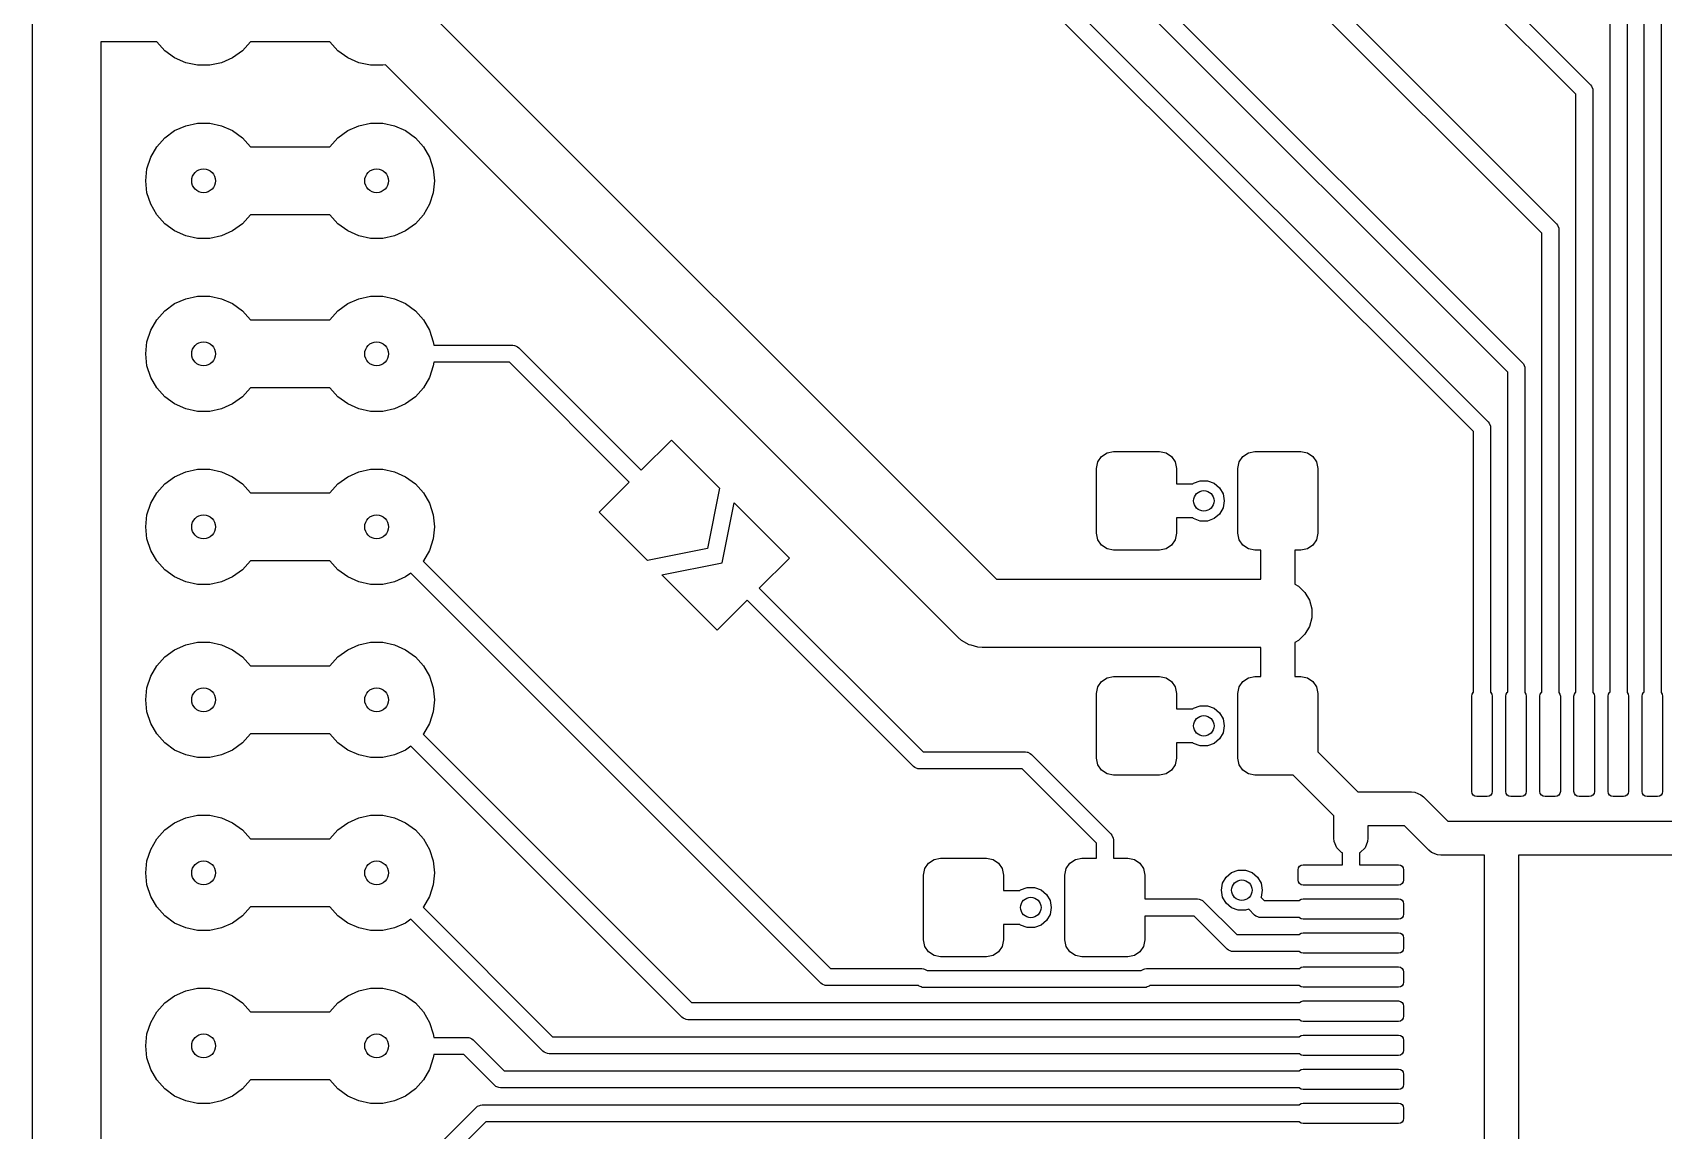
# Model space of a CAD drawing. Extents: x 0.04 to 1.96, y 0.03 to 3.58.
# Drawn here: x 0.051 to 0.994, y 1.801 to 2.436 of the extents above; entities that cross this region are included whole.
import ezdxf

# ---------------------------------------------------------------- set-up
doc = ezdxf.new("R2010")
doc.units = 0
doc.header["$MEASUREMENT"] = 0
doc.layers.add('BLACK', color=7, linetype='CONTINUOUS')

msp = doc.modelspace()

# ---------------------------------------------------------------- linework, layer by layer
at = {"layer": 'BLACK', "linetype": 'CONTINUOUS'}
for p, q in [((0.9037, 2.23934), (0.3698, 2.77324)), ((0.37686, 2.7801), (0.9121, 2.24486)), ((0.92339, 2.31965), (0.4698, 2.77324)), ((0.47686, 2.7801), (0.93179, 2.32517)), ((0.94307, 2.39997), (0.5698, 2.77324)), ((0.57686, 2.7801), (0.95147, 2.40549)), ((0.40256, 2.70033), (0.89226, 2.21063)), ((0.88386, 2.20512), (0.39705, 2.69193)), ((0.98244, 2.05444), (0.98244, 2.5606)), ((0.99228, 2.56264), (0.99228, 2.0542)), ((0.96276, 2.05444), (0.96276, 2.48028)), ((0.9726, 2.48232), (0.9726, 2.0542)), ((0.05118, 1.15433), (0.05118, 2.44094)), ((0.28293, 2.44491), (0.60815, 2.11969)), ((0.12294, 2.43031), (0.09055, 2.43031)), ((0.09055, 2.43031), (0.09055, 1.16969)), ((0.12761, 2.42513), (0.12294, 2.43031)), ((0.13327, 2.42102), (0.12761, 2.42513)), ((0.17239, 2.42513), (0.16673, 2.42102)), ((0.17706, 2.43031), (0.17239, 2.42513)), ((0.22294, 2.43031), (0.17706, 2.43031)), ((0.22761, 2.42513), (0.22294, 2.43031)), ((0.23327, 2.42102), (0.22761, 2.42513)), ((0.13966, 2.41817), (0.13327, 2.42102)), ((0.1465, 2.41672), (0.13966, 2.41817)), ((0.1535, 2.41672), (0.1465, 2.41672)), ((0.16034, 2.41817), (0.1535, 2.41672)), ((0.16673, 2.42102), (0.16034, 2.41817)), ((0.23966, 2.41817), (0.23327, 2.42102)), ((0.2465, 2.41672), (0.23966, 2.41817)), ((0.2535, 2.41672), (0.2465, 2.41672)), ((0.2551, 2.41706), (0.2535, 2.41672)), ((0.58608, 2.08608), (0.2551, 2.41706)), ((0.95147, 2.40549), (0.95208, 2.40474)), ((0.95208, 2.40474), (0.95208, 2.40474)), ((0.95208, 2.40474), (0.95282, 2.40297)), ((0.94307, 2.05444), (0.94307, 2.39997)), ((0.95282, 2.40297), (0.95291, 2.40201)), ((0.95291, 2.40201), (0.95291, 2.0542)), ((0.12761, 2.37487), (0.13327, 2.37898)), ((0.13327, 2.37898), (0.13966, 2.38183)), ((0.13966, 2.38183), (0.1465, 2.38328)), ((0.1465, 2.38328), (0.1535, 2.38328)), ((0.1535, 2.38328), (0.16034, 2.38183)), ((0.16034, 2.38183), (0.16673, 2.37898)), ((0.16673, 2.37898), (0.17239, 2.37487)), ((0.22761, 2.37487), (0.23327, 2.37898)), ((0.23327, 2.37898), (0.23966, 2.38183)), ((0.23966, 2.38183), (0.2465, 2.38328)), ((0.2465, 2.38328), (0.2535, 2.38328)), ((0.2535, 2.38328), (0.26034, 2.38183)), ((0.26034, 2.38183), (0.26673, 2.37898)), ((0.26673, 2.37898), (0.27239, 2.37487)), ((0.11943, 2.36361), (0.12293, 2.36967)), ((0.12293, 2.36967), (0.12761, 2.37487)), ((0.17239, 2.37487), (0.17706, 2.36969)), ((0.17706, 2.36969), (0.22294, 2.36969)), ((0.22294, 2.36969), (0.22761, 2.37487)), ((0.27239, 2.37487), (0.27707, 2.36967)), ((0.27707, 2.36967), (0.28057, 2.36361)), ((0.11654, 2.35), (0.11727, 2.35696)), ((0.11727, 2.35696), (0.11943, 2.36361)), ((0.28057, 2.36361), (0.28273, 2.35696)), ((0.28273, 2.35696), (0.28346, 2.35)), ((0.11727, 2.34304), (0.11654, 2.35)), ((0.28346, 2.35), (0.28273, 2.34304)), ((0.11943, 2.33639), (0.11727, 2.34304)), ((0.28273, 2.34304), (0.28057, 2.33639)), ((0.12293, 2.33033), (0.11943, 2.33639)), ((0.12761, 2.32513), (0.12293, 2.33033)), ((0.17706, 2.33031), (0.17239, 2.32513)), ((0.22294, 2.33031), (0.17706, 2.33031)), ((0.22761, 2.32513), (0.22294, 2.33031)), ((0.27707, 2.33033), (0.27239, 2.32513)), ((0.28057, 2.33639), (0.27707, 2.33033)), ((0.13327, 2.32102), (0.12761, 2.32513)), ((0.13966, 2.31817), (0.13327, 2.32102)), ((0.16673, 2.32102), (0.16034, 2.31817)), ((0.17239, 2.32513), (0.16673, 2.32102)), ((0.23327, 2.32102), (0.22761, 2.32513)), ((0.23966, 2.31817), (0.23327, 2.32102)), ((0.26673, 2.32102), (0.26034, 2.31817)), ((0.27239, 2.32513), (0.26673, 2.32102)), ((0.92339, 2.05444), (0.92339, 2.31965)), ((0.93179, 2.32517), (0.9324, 2.32443)), ((0.9324, 2.32443), (0.93313, 2.32265)), ((0.93313, 2.32265), (0.93323, 2.32169)), ((0.93323, 2.32169), (0.93323, 2.0542)), ((0.1465, 2.31672), (0.13966, 2.31817)), ((0.1535, 2.31672), (0.1465, 2.31672)), ((0.16034, 2.31817), (0.1535, 2.31672)), ((0.2465, 2.31672), (0.23966, 2.31817)), ((0.2535, 2.31672), (0.2465, 2.31672)), ((0.26034, 2.31817), (0.2535, 2.31672)), ((0.13327, 2.27898), (0.13966, 2.28183)), ((0.13966, 2.28183), (0.1465, 2.28328)), ((0.1465, 2.28328), (0.1535, 2.28328)), ((0.1535, 2.28328), (0.16034, 2.28183)), ((0.16034, 2.28183), (0.16673, 2.27898)), ((0.23327, 2.27898), (0.23966, 2.28183)), ((0.23966, 2.28183), (0.2465, 2.28328)), ((0.2465, 2.28328), (0.2535, 2.28328)), ((0.2535, 2.28328), (0.26034, 2.28183)), ((0.26034, 2.28183), (0.26673, 2.27898)), ((0.12293, 2.26967), (0.12761, 2.27487)), ((0.12761, 2.27487), (0.13327, 2.27898)), ((0.16673, 2.27898), (0.17239, 2.27487)), ((0.17239, 2.27487), (0.17706, 2.26969)), ((0.22294, 2.26969), (0.22761, 2.27487)), ((0.22761, 2.27487), (0.23327, 2.27898)), ((0.26673, 2.27898), (0.27239, 2.27487)), ((0.27239, 2.27487), (0.27707, 2.26967)), ((0.11727, 2.25696), (0.11943, 2.26361)), ((0.11943, 2.26361), (0.12293, 2.26967)), ((0.17706, 2.26969), (0.22294, 2.26969)), ((0.27707, 2.26967), (0.28057, 2.26361)), ((0.28057, 2.26361), (0.28273, 2.25696)), ((0.11654, 2.25), (0.11727, 2.25696)), ((0.28273, 2.25696), (0.28295, 2.25492)), ((0.28295, 2.25492), (0.32874, 2.25492)), ((0.32874, 2.25492), (0.3297, 2.25483)), ((0.3297, 2.25483), (0.3297, 2.25483)), ((0.3297, 2.25483), (0.33022, 2.25461)), ((0.33022, 2.25461), (0.33147, 2.25409)), ((0.33147, 2.25409), (0.33147, 2.25409)), ((0.33147, 2.25409), (0.33222, 2.25348)), ((0.33222, 2.25348), (0.40295, 2.18275)), ((0.11727, 2.24304), (0.11654, 2.25)), ((0.11943, 2.23639), (0.11727, 2.24304)), ((0.28273, 2.24304), (0.28057, 2.23639)), ((0.28295, 2.24508), (0.28273, 2.24304)), ((0.3267, 2.24508), (0.28295, 2.24508)), ((0.39599, 2.17579), (0.3267, 2.24508)), ((0.9121, 2.24486), (0.91271, 2.24411)), ((0.91271, 2.24411), (0.91271, 2.24411)), ((0.91271, 2.24411), (0.91345, 2.24234)), ((0.12293, 2.23033), (0.11943, 2.23639)), ((0.28057, 2.23639), (0.27707, 2.23033)), ((0.9037, 2.05444), (0.9037, 2.23934)), ((0.91345, 2.24234), (0.91354, 2.24138)), ((0.91354, 2.24138), (0.91354, 2.0542)), ((0.12761, 2.22513), (0.12293, 2.23033)), ((0.13327, 2.22102), (0.12761, 2.22513)), ((0.17239, 2.22513), (0.16673, 2.22102)), ((0.17706, 2.23031), (0.17239, 2.22513)), ((0.22294, 2.23031), (0.17706, 2.23031)), ((0.22761, 2.22513), (0.22294, 2.23031)), ((0.23327, 2.22102), (0.22761, 2.22513)), ((0.27239, 2.22513), (0.26673, 2.22102)), ((0.27707, 2.23033), (0.27239, 2.22513)), ((0.13966, 2.21817), (0.13327, 2.22102)), ((0.1465, 2.21672), (0.13966, 2.21817)), ((0.1535, 2.21672), (0.1465, 2.21672)), ((0.16034, 2.21817), (0.1535, 2.21672)), ((0.16673, 2.22102), (0.16034, 2.21817)), ((0.23966, 2.21817), (0.23327, 2.22102)), ((0.2465, 2.21672), (0.23966, 2.21817)), ((0.2535, 2.21672), (0.2465, 2.21672)), ((0.26034, 2.21817), (0.2535, 2.21672)), ((0.26673, 2.22102), (0.26034, 2.21817)), ((0.89226, 2.21063), (0.89287, 2.20989)), ((0.89287, 2.20989), (0.89287, 2.20989)), ((0.89287, 2.20989), (0.89361, 2.20811)), ((0.89361, 2.20811), (0.8937, 2.20715)), ((0.8937, 2.20715), (0.8937, 2.05433)), ((0.40295, 2.18275), (0.42035, 2.20015)), ((0.42035, 2.20015), (0.44818, 2.17231)), ((0.88386, 2.05433), (0.88386, 2.20512)), ((0.66602, 2.1837), (0.66677, 2.18747)), ((0.66677, 2.18747), (0.66891, 2.19066)), ((0.66891, 2.19066), (0.6721, 2.19279)), ((0.6721, 2.19279), (0.67587, 2.19354)), ((0.67587, 2.19354), (0.70244, 2.19354)), ((0.70244, 2.19354), (0.70621, 2.19279)), ((0.70621, 2.19279), (0.7094, 2.19066)), ((0.7094, 2.19066), (0.71153, 2.18747)), ((0.71153, 2.18747), (0.71228, 2.1837)), ((0.74772, 2.1837), (0.74847, 2.18747)), ((0.74847, 2.18747), (0.7506, 2.19066)), ((0.7506, 2.19066), (0.75379, 2.19279)), ((0.75379, 2.19279), (0.75756, 2.19354)), ((0.75756, 2.19354), (0.78413, 2.19354)), ((0.78413, 2.19354), (0.7879, 2.19279)), ((0.7879, 2.19279), (0.79109, 2.19066)), ((0.79109, 2.19066), (0.79323, 2.18747)), ((0.79323, 2.18747), (0.79398, 2.1837)), ((0.12761, 2.17487), (0.13327, 2.17898)), ((0.13327, 2.17898), (0.13966, 2.18183)), ((0.13966, 2.18183), (0.1465, 2.18328)), ((0.1465, 2.18328), (0.1535, 2.18328)), ((0.1535, 2.18328), (0.16034, 2.18183)), ((0.16034, 2.18183), (0.16673, 2.17898)), ((0.16673, 2.17898), (0.17239, 2.17487)), ((0.22761, 2.17487), (0.23327, 2.17898)), ((0.23327, 2.17898), (0.23966, 2.18183)), ((0.23966, 2.18183), (0.2465, 2.18328)), ((0.2465, 2.18328), (0.2535, 2.18328)), ((0.2535, 2.18328), (0.26034, 2.18183)), ((0.26034, 2.18183), (0.26673, 2.17898)), ((0.26673, 2.17898), (0.27239, 2.17487)), ((0.66602, 2.1463), (0.66602, 2.1837)), ((0.71228, 2.1837), (0.71228, 2.17484)), ((0.74772, 2.1463), (0.74772, 2.1837)), ((0.79398, 2.1837), (0.79398, 2.1463)), ((0.11943, 2.16361), (0.12293, 2.16967)), ((0.12293, 2.16967), (0.12761, 2.17487)), ((0.17239, 2.17487), (0.17706, 2.16969)), ((0.17706, 2.16969), (0.22294, 2.16969)), ((0.22294, 2.16969), (0.22761, 2.17487)), ((0.27239, 2.17487), (0.27707, 2.16967)), ((0.27707, 2.16967), (0.28057, 2.16361)), ((0.37859, 2.15839), (0.39599, 2.17579)), ((0.44818, 2.17231), (0.44122, 2.13752)), ((0.71228, 2.17484), (0.72167, 2.17484)), ((0.72167, 2.17484), (0.72213, 2.17523)), ((0.72213, 2.17523), (0.72598, 2.17663)), ((0.72598, 2.17663), (0.73008, 2.17663)), ((0.73008, 2.17663), (0.73394, 2.17523)), ((0.73394, 2.17523), (0.73708, 2.17259)), ((0.73708, 2.17259), (0.73913, 2.16904)), ((0.73913, 2.16904), (0.73984, 2.165)), ((0.11727, 2.15696), (0.11943, 2.16361)), ((0.28057, 2.16361), (0.28273, 2.15696)), ((0.40643, 2.13056), (0.37859, 2.15839)), ((0.44958, 2.12916), (0.45654, 2.16396)), ((0.45654, 2.16396), (0.48855, 2.13195)), ((0.73913, 2.16096), (0.73708, 2.15741)), ((0.73984, 2.165), (0.73913, 2.16096)), ((0.11654, 2.15), (0.11727, 2.15696)), ((0.11727, 2.14304), (0.11654, 2.15)), ((0.28273, 2.15696), (0.28346, 2.15)), ((0.28346, 2.15), (0.28273, 2.14304)), ((0.72167, 2.15516), (0.71228, 2.15516)), ((0.71228, 2.15516), (0.71228, 2.1463)), ((0.72213, 2.15477), (0.72167, 2.15516)), ((0.72598, 2.15337), (0.72213, 2.15477)), ((0.73008, 2.15337), (0.72598, 2.15337)), ((0.73394, 2.15477), (0.73008, 2.15337)), ((0.73708, 2.15741), (0.73394, 2.15477)), ((0.11943, 2.13639), (0.11727, 2.14304)), ((0.28273, 2.14304), (0.28057, 2.13639)), ((0.66677, 2.14253), (0.66602, 2.1463)), ((0.66891, 2.13934), (0.66677, 2.14253)), ((0.6721, 2.13721), (0.66891, 2.13934)), ((0.7094, 2.13934), (0.70621, 2.13721)), ((0.71153, 2.14253), (0.7094, 2.13934)), ((0.71228, 2.1463), (0.71153, 2.14253)), ((0.74847, 2.14253), (0.74772, 2.1463)), ((0.7506, 2.13934), (0.74847, 2.14253)), ((0.75379, 2.13721), (0.7506, 2.13934)), ((0.79109, 2.13934), (0.7879, 2.13721)), ((0.79323, 2.14253), (0.79109, 2.13934)), ((0.79398, 2.1463), (0.79323, 2.14253)), ((0.12293, 2.13033), (0.11943, 2.13639)), ((0.12761, 2.12513), (0.12293, 2.13033)), ((0.17706, 2.13031), (0.17239, 2.12513)), ((0.22294, 2.13031), (0.17706, 2.13031)), ((0.22761, 2.12513), (0.22294, 2.13031)), ((0.27707, 2.13033), (0.27686, 2.1301)), ((0.27686, 2.1301), (0.51227, 1.89469)), ((0.28057, 2.13639), (0.27707, 2.13033)), ((0.44122, 2.13752), (0.40643, 2.13056)), ((0.48855, 2.13195), (0.47115, 2.11455)), ((0.67587, 2.13646), (0.6721, 2.13721)), ((0.70244, 2.13646), (0.67587, 2.13646)), ((0.70621, 2.13721), (0.70244, 2.13646)), ((0.75756, 2.13646), (0.75379, 2.13721)), ((0.761, 2.13646), (0.75756, 2.13646)), ((0.761, 2.11969), (0.761, 2.13646)), ((0.78413, 2.13646), (0.78069, 2.13646)), ((0.78069, 2.13646), (0.78069, 2.11685)), ((0.7879, 2.13721), (0.78413, 2.13646)), ((0.13327, 2.12102), (0.12761, 2.12513)), ((0.13966, 2.11817), (0.13327, 2.12102)), ((0.16673, 2.12102), (0.16034, 2.11817)), ((0.17239, 2.12513), (0.16673, 2.12102)), ((0.23327, 2.12102), (0.22761, 2.12513)), ((0.23966, 2.11817), (0.23327, 2.12102)), ((0.26673, 2.12102), (0.26034, 2.11817)), ((0.2698, 2.12324), (0.26673, 2.12102)), ((0.50676, 1.88628), (0.2698, 2.12324)), ((0.41478, 2.1222), (0.44958, 2.12916)), ((0.44679, 2.09019), (0.41478, 2.1222)), ((0.1465, 2.11672), (0.13966, 2.11817)), ((0.1535, 2.11672), (0.1465, 2.11672)), ((0.16034, 2.11817), (0.1535, 2.11672)), ((0.2465, 2.11672), (0.23966, 2.11817)), ((0.2535, 2.11672), (0.2465, 2.11672)), ((0.26034, 2.11817), (0.2535, 2.11672)), ((0.47115, 2.11455), (0.56578, 2.01992)), ((0.60815, 2.11969), (0.761, 2.11969)), ((0.78069, 2.11685), (0.78283, 2.11562)), ((0.78283, 2.11562), (0.78646, 2.11198)), ((0.78646, 2.11198), (0.78903, 2.10753)), ((0.46419, 2.10759), (0.44679, 2.09019)), ((0.56026, 2.01152), (0.46419, 2.10759)), ((0.78903, 2.10753), (0.79036, 2.10257)), ((0.79036, 2.10257), (0.79036, 2.09743)), ((0.78903, 2.09247), (0.78646, 2.08802)), ((0.79036, 2.09743), (0.78903, 2.09247)), ((0.13966, 2.08183), (0.1465, 2.08328)), ((0.1465, 2.08328), (0.1535, 2.08328)), ((0.1535, 2.08328), (0.16034, 2.08183)), ((0.23966, 2.08183), (0.2465, 2.08328)), ((0.2465, 2.08328), (0.2535, 2.08328)), ((0.2535, 2.08328), (0.26034, 2.08183)), ((0.58802, 2.08438), (0.58608, 2.08608)), ((0.59247, 2.08181), (0.58802, 2.08438)), ((0.58802, 2.08438), (0.58802, 2.08438)), ((0.78283, 2.08438), (0.78069, 2.08315)), ((0.78069, 2.08315), (0.78069, 2.06354)), ((0.78646, 2.08802), (0.78283, 2.08438)), ((0.12293, 2.06967), (0.12761, 2.07487)), ((0.12761, 2.07487), (0.13327, 2.07898)), ((0.13327, 2.07898), (0.13966, 2.08183)), ((0.16034, 2.08183), (0.16673, 2.07898)), ((0.16673, 2.07898), (0.17239, 2.07487)), ((0.17239, 2.07487), (0.17706, 2.06969)), ((0.22294, 2.06969), (0.22761, 2.07487)), ((0.22761, 2.07487), (0.23327, 2.07898)), ((0.23327, 2.07898), (0.23966, 2.08183)), ((0.26034, 2.08183), (0.26673, 2.07898)), ((0.26673, 2.07898), (0.27239, 2.07487)), ((0.27239, 2.07487), (0.27707, 2.06967)), ((0.59352, 2.08153), (0.59247, 2.08181)), ((0.59743, 2.08048), (0.59352, 2.08153)), ((0.6, 2.08031), (0.59743, 2.08048)), ((0.59743, 2.08048), (0.59743, 2.08048)), ((0.761, 2.08031), (0.6, 2.08031)), ((0.761, 2.06354), (0.761, 2.08031)), ((0.11943, 2.06361), (0.12293, 2.06967)), ((0.17706, 2.06969), (0.22294, 2.06969)), ((0.27707, 2.06967), (0.28057, 2.06361)), ((0.11654, 2.05), (0.11727, 2.05696)), ((0.11727, 2.05696), (0.11943, 2.06361)), ((0.28057, 2.06361), (0.28273, 2.05696)), ((0.28273, 2.05696), (0.28346, 2.05)), ((0.66602, 2.0537), (0.66677, 2.05747)), ((0.66677, 2.05747), (0.66891, 2.06066)), ((0.66891, 2.06066), (0.6721, 2.06279)), ((0.6721, 2.06279), (0.67587, 2.06354)), ((0.67587, 2.06354), (0.70244, 2.06354)), ((0.70244, 2.06354), (0.70621, 2.06279)), ((0.70621, 2.06279), (0.7094, 2.06066)), ((0.7094, 2.06066), (0.71153, 2.05747)), ((0.71153, 2.05747), (0.71228, 2.0537)), ((0.74772, 2.0537), (0.74847, 2.05747)), ((0.74847, 2.05747), (0.7506, 2.06066)), ((0.7506, 2.06066), (0.75379, 2.06279)), ((0.75379, 2.06279), (0.75756, 2.06354)), ((0.75756, 2.06354), (0.761, 2.06354)), ((0.78069, 2.06354), (0.78413, 2.06354)), ((0.78413, 2.06354), (0.7879, 2.06279)), ((0.7879, 2.06279), (0.79109, 2.06066)), ((0.79109, 2.06066), (0.79323, 2.05747)), ((0.79323, 2.05747), (0.79398, 2.0537)), ((0.11727, 2.04304), (0.11654, 2.05)), ((0.28346, 2.05), (0.28273, 2.04304)), ((0.66602, 2.0163), (0.66602, 2.0537)), ((0.71228, 2.0537), (0.71228, 2.04484)), ((0.72167, 2.04484), (0.72213, 2.04523)), ((0.72213, 2.04523), (0.72598, 2.04663)), ((0.72598, 2.04663), (0.73008, 2.04663)), ((0.73008, 2.04663), (0.73394, 2.04523)), ((0.73394, 2.04523), (0.73708, 2.04259)), ((0.74772, 2.0163), (0.74772, 2.0537)), ((0.79398, 2.0537), (0.79398, 2.01994)), ((0.88287, 2.05217), (0.8831, 2.0533)), ((0.88287, 1.99705), (0.88287, 2.05217)), ((0.8831, 2.0533), (0.88374, 2.05425)), ((0.88374, 2.05425), (0.88386, 2.05433)), ((0.8937, 2.05433), (0.89382, 2.05425)), ((0.89382, 2.05425), (0.89446, 2.0533)), ((0.89446, 2.0533), (0.89469, 2.05217)), ((0.89469, 2.05217), (0.89469, 1.99705)), ((0.90256, 2.05217), (0.90278, 2.0533)), ((0.90256, 1.99705), (0.90256, 2.05217)), ((0.90278, 2.0533), (0.90342, 2.05425)), ((0.90342, 2.05425), (0.9037, 2.05444)), ((0.91354, 2.0542), (0.91415, 2.0533)), ((0.91415, 2.0533), (0.91437, 2.05217)), ((0.91437, 2.05217), (0.91437, 1.99705)), ((0.92224, 2.05217), (0.92247, 2.0533)), ((0.92224, 1.99705), (0.92224, 2.05217)), ((0.92247, 2.0533), (0.92311, 2.05425)), ((0.92311, 2.05425), (0.92339, 2.05444)), ((0.93323, 2.0542), (0.93383, 2.0533)), ((0.93383, 2.0533), (0.93406, 2.05217)), ((0.93406, 2.05217), (0.93406, 1.99705)), ((0.94193, 2.05217), (0.94215, 2.0533)), ((0.94193, 1.99705), (0.94193, 2.05217)), ((0.94215, 2.0533), (0.94279, 2.05425)), ((0.94279, 2.05425), (0.94307, 2.05444)), ((0.95291, 2.0542), (0.95352, 2.0533)), ((0.95352, 2.0533), (0.95374, 2.05217)), ((0.95374, 2.05217), (0.95374, 1.99705)), ((0.96161, 2.05217), (0.96184, 2.0533)), ((0.96161, 1.99705), (0.96161, 2.05217)), ((0.96184, 2.0533), (0.96248, 2.05425)), ((0.96248, 2.05425), (0.96276, 2.05444)), ((0.9726, 2.0542), (0.9732, 2.0533)), ((0.9732, 2.0533), (0.97343, 2.05217)), ((0.97343, 2.05217), (0.97343, 1.99705)), ((0.9813, 2.05217), (0.98152, 2.0533)), ((0.9813, 1.99705), (0.9813, 2.05217)), ((0.98152, 2.0533), (0.98216, 2.05425)), ((0.98216, 2.05425), (0.98244, 2.05444)), ((0.99228, 2.0542), (0.99289, 2.0533)), ((0.99289, 2.0533), (0.99311, 2.05217)), ((0.99311, 2.05217), (0.99311, 1.99705)), ((0.11943, 2.03639), (0.11727, 2.04304)), ((0.12293, 2.03033), (0.11943, 2.03639)), ((0.28057, 2.03639), (0.27707, 2.03033)), ((0.28273, 2.04304), (0.28057, 2.03639)), ((0.71228, 2.04484), (0.72167, 2.04484)), ((0.73708, 2.04259), (0.73913, 2.03904)), ((0.73913, 2.03904), (0.73984, 2.035)), ((0.12761, 2.02513), (0.12293, 2.03033)), ((0.17706, 2.03031), (0.17239, 2.02513)), ((0.22294, 2.03031), (0.17706, 2.03031)), ((0.22761, 2.02513), (0.22294, 2.03031)), ((0.27707, 2.03033), (0.27686, 2.0301)), ((0.27686, 2.0301), (0.43196, 1.875)), ((0.73708, 2.02741), (0.73394, 2.02477)), ((0.73913, 2.03096), (0.73708, 2.02741)), ((0.73984, 2.035), (0.73913, 2.03096)), ((0.13327, 2.02102), (0.12761, 2.02513)), ((0.13966, 2.01817), (0.13327, 2.02102)), ((0.1465, 2.01672), (0.13966, 2.01817)), ((0.16034, 2.01817), (0.1535, 2.01672)), ((0.16673, 2.02102), (0.16034, 2.01817)), ((0.17239, 2.02513), (0.16673, 2.02102)), ((0.23327, 2.02102), (0.22761, 2.02513)), ((0.23966, 2.01817), (0.23327, 2.02102)), ((0.2465, 2.01672), (0.23966, 2.01817)), ((0.26034, 2.01817), (0.2535, 2.01672)), ((0.26673, 2.02102), (0.26034, 2.01817)), ((0.2698, 2.02324), (0.26673, 2.02102)), ((0.42644, 1.8666), (0.2698, 2.02324)), ((0.56578, 2.01992), (0.625, 2.01992)), ((0.625, 2.01992), (0.62596, 2.01983)), ((0.62596, 2.01983), (0.62596, 2.01983)), ((0.62596, 2.01983), (0.6263, 2.01969)), ((0.6263, 2.01969), (0.62773, 2.01909)), ((0.62773, 2.01909), (0.62773, 2.01909)), ((0.62773, 2.01909), (0.62848, 2.01848)), ((0.62848, 2.01848), (0.67433, 1.97263)), ((0.72167, 2.02516), (0.71228, 2.02516)), ((0.71228, 2.02516), (0.71228, 2.0163)), ((0.72213, 2.02477), (0.72167, 2.02516)), ((0.72598, 2.02337), (0.72213, 2.02477)), ((0.73008, 2.02337), (0.72598, 2.02337)), ((0.73394, 2.02477), (0.73008, 2.02337)), ((0.79398, 2.01994), (0.81707, 1.99685)), ((0.1535, 2.01672), (0.1465, 2.01672)), ((0.2535, 2.01672), (0.2465, 2.01672)), ((0.56101, 2.01091), (0.56026, 2.01152)), ((0.56278, 2.01017), (0.56101, 2.01091)), ((0.56374, 2.01008), (0.56278, 2.01017)), ((0.56278, 2.01017), (0.56278, 2.01017)), ((0.62296, 2.01008), (0.56374, 2.01008)), ((0.66593, 1.96712), (0.62296, 2.01008)), ((0.66677, 2.01253), (0.66602, 2.0163)), ((0.66891, 2.00934), (0.66677, 2.01253)), ((0.6721, 2.00721), (0.66891, 2.00934)), ((0.7094, 2.00934), (0.70621, 2.00721)), ((0.71153, 2.01253), (0.7094, 2.00934)), ((0.71228, 2.0163), (0.71153, 2.01253)), ((0.74847, 2.01253), (0.74772, 2.0163)), ((0.7506, 2.00934), (0.74847, 2.01253)), ((0.75379, 2.00721), (0.7506, 2.00934)), ((0.67587, 2.00646), (0.6721, 2.00721)), ((0.70244, 2.00646), (0.67587, 2.00646)), ((0.70621, 2.00721), (0.70244, 2.00646)), ((0.75756, 2.00646), (0.75379, 2.00721)), ((0.77962, 2.00646), (0.75756, 2.00646)), ((0.80315, 1.98293), (0.77962, 2.00646)), ((0.81707, 1.99685), (0.84799, 1.99685)), ((0.84799, 1.99685), (0.84991, 1.99666)), ((0.84991, 1.99666), (0.85346, 1.99519)), ((0.85346, 1.99519), (0.85346, 1.99519)), ((0.85346, 1.99519), (0.85495, 1.99397)), ((0.85495, 1.99397), (0.86908, 1.97984)), ((0.8831, 1.99592), (0.88287, 1.99705)), ((0.88374, 1.99496), (0.8831, 1.99592)), ((0.8847, 1.99432), (0.88374, 1.99496)), ((0.88583, 1.99409), (0.8847, 1.99432)), ((0.89173, 1.99409), (0.88583, 1.99409)), ((0.89286, 1.99432), (0.89173, 1.99409)), ((0.89382, 1.99496), (0.89286, 1.99432)), ((0.89446, 1.99592), (0.89382, 1.99496)), ((0.89469, 1.99705), (0.89446, 1.99592)), ((0.90278, 1.99592), (0.90256, 1.99705)), ((0.90342, 1.99496), (0.90278, 1.99592)), ((0.90438, 1.99432), (0.90342, 1.99496)), ((0.90551, 1.99409), (0.90438, 1.99432)), ((0.91142, 1.99409), (0.90551, 1.99409)), ((0.91255, 1.99432), (0.91142, 1.99409)), ((0.91351, 1.99496), (0.91255, 1.99432)), ((0.91415, 1.99592), (0.91351, 1.99496)), ((0.91437, 1.99705), (0.91415, 1.99592)), ((0.92247, 1.99592), (0.92224, 1.99705)), ((0.92311, 1.99496), (0.92247, 1.99592)), ((0.92407, 1.99432), (0.92311, 1.99496)), ((0.9252, 1.99409), (0.92407, 1.99432)), ((0.9311, 1.99409), (0.9252, 1.99409)), ((0.93223, 1.99432), (0.9311, 1.99409)), ((0.93319, 1.99496), (0.93223, 1.99432)), ((0.93383, 1.99592), (0.93319, 1.99496)), ((0.93406, 1.99705), (0.93383, 1.99592)), ((0.94215, 1.99592), (0.94193, 1.99705)), ((0.94279, 1.99496), (0.94215, 1.99592)), ((0.94375, 1.99432), (0.94279, 1.99496)), ((0.94488, 1.99409), (0.94375, 1.99432)), ((0.95079, 1.99409), (0.94488, 1.99409)), ((0.95192, 1.99432), (0.95079, 1.99409)), ((0.95288, 1.99496), (0.95192, 1.99432)), ((0.95352, 1.99592), (0.95288, 1.99496)), ((0.95374, 1.99705), (0.95352, 1.99592)), ((0.96184, 1.99592), (0.96161, 1.99705)), ((0.96248, 1.99496), (0.96184, 1.99592)), ((0.96344, 1.99432), (0.96248, 1.99496)), ((0.96457, 1.99409), (0.96344, 1.99432)), ((0.97047, 1.99409), (0.96457, 1.99409)), ((0.9716, 1.99432), (0.97047, 1.99409)), ((0.97256, 1.99496), (0.9716, 1.99432)), ((0.9732, 1.99592), (0.97256, 1.99496)), ((0.97343, 1.99705), (0.9732, 1.99592)), ((0.98152, 1.99592), (0.9813, 1.99705)), ((0.98216, 1.99496), (0.98152, 1.99592)), ((0.98312, 1.99432), (0.98216, 1.99496)), ((0.98425, 1.99409), (0.98312, 1.99432)), ((0.99016, 1.99409), (0.98425, 1.99409)), ((0.99129, 1.99432), (0.99016, 1.99409)), ((0.99225, 1.99496), (0.99129, 1.99432)), ((0.99289, 1.99592), (0.99225, 1.99496)), ((0.99311, 1.99705), (0.99289, 1.99592)), ((0.13327, 1.97898), (0.13966, 1.98183)), ((0.13966, 1.98183), (0.1465, 1.98328)), ((0.1465, 1.98328), (0.1535, 1.98328)), ((0.1535, 1.98328), (0.16034, 1.98183)), ((0.16034, 1.98183), (0.16673, 1.97898)), ((0.23327, 1.97898), (0.23966, 1.98183)), ((0.23966, 1.98183), (0.2465, 1.98328)), ((0.2465, 1.98328), (0.2535, 1.98328)), ((0.2535, 1.98328), (0.26034, 1.98183)), ((0.26034, 1.98183), (0.26673, 1.97898)), ((0.80315, 1.97), (0.80315, 1.98293)), ((0.86908, 1.97984), (0.9, 1.97984)), ((0.9, 1.97984), (1.1, 1.97984)), ((0.11943, 1.96361), (0.12293, 1.96967)), ((0.12293, 1.96967), (0.12761, 1.97487)), ((0.12761, 1.97487), (0.13327, 1.97898)), ((0.16673, 1.97898), (0.17239, 1.97487)), ((0.17239, 1.97487), (0.17706, 1.96969)), ((0.17706, 1.96969), (0.22294, 1.96969)), ((0.22294, 1.96969), (0.22761, 1.97487)), ((0.22761, 1.97487), (0.23327, 1.97898)), ((0.26673, 1.97898), (0.27239, 1.97487)), ((0.27239, 1.97487), (0.27707, 1.96967)), ((0.27707, 1.96967), (0.28057, 1.96361)), ((0.67433, 1.97263), (0.67494, 1.97189)), ((0.67494, 1.97189), (0.67567, 1.97011)), ((0.67567, 1.97011), (0.67577, 1.96915)), ((0.80334, 1.96808), (0.80315, 1.97)), ((0.82283, 1.97), (0.82265, 1.96808)), ((0.84392, 1.97717), (0.82283, 1.97717)), ((0.82283, 1.97717), (0.82283, 1.97)), ((0.85804, 1.96304), (0.84392, 1.97717)), ((0.11727, 1.95696), (0.11943, 1.96361)), ((0.28057, 1.96361), (0.28273, 1.95696)), ((0.66593, 1.95854), (0.66593, 1.96712)), ((0.67577, 1.96915), (0.67577, 1.95854)), ((0.80481, 1.96453), (0.80334, 1.96808)), ((0.80752, 1.96182), (0.80481, 1.96453)), ((0.80807, 1.96159), (0.80752, 1.96182)), ((0.80807, 1.95472), (0.80807, 1.96159)), ((0.81846, 1.96182), (0.81791, 1.96159)), ((0.81791, 1.96159), (0.81791, 1.95472)), ((0.82118, 1.96453), (0.81846, 1.96182)), ((0.82265, 1.96808), (0.82118, 1.96453)), ((0.85953, 1.96182), (0.85804, 1.96304)), ((0.86308, 1.96035), (0.85953, 1.96182)), ((0.85953, 1.96182), (0.85953, 1.96182)), ((0.865, 1.96016), (0.86308, 1.96035)), ((0.11654, 1.95), (0.11727, 1.95696)), ((0.28273, 1.95696), (0.28346, 1.95)), ((0.56602, 1.9487), (0.56677, 1.95247)), ((0.56677, 1.95247), (0.56891, 1.95566)), ((0.56891, 1.95566), (0.5721, 1.95779)), ((0.5721, 1.95779), (0.57587, 1.95854)), ((0.57587, 1.95854), (0.60244, 1.95854)), ((0.60244, 1.95854), (0.60621, 1.95779)), ((0.60621, 1.95779), (0.6094, 1.95566)), ((0.6094, 1.95566), (0.61153, 1.95247)), ((0.61153, 1.95247), (0.61228, 1.9487)), ((0.64772, 1.9487), (0.64847, 1.95247)), ((0.64847, 1.95247), (0.6506, 1.95566)), ((0.6506, 1.95566), (0.65379, 1.95779)), ((0.65379, 1.95779), (0.65756, 1.95854)), ((0.65756, 1.95854), (0.66593, 1.95854)), ((0.67577, 1.95854), (0.68413, 1.95854)), ((0.68413, 1.95854), (0.6879, 1.95779)), ((0.6879, 1.95779), (0.69109, 1.95566)), ((0.69109, 1.95566), (0.69323, 1.95247)), ((0.69323, 1.95247), (0.69398, 1.9487)), ((0.74409, 1.95023), (0.74795, 1.95163)), ((0.74795, 1.95163), (0.75205, 1.95163)), ((0.75205, 1.95163), (0.75591, 1.95023)), ((0.78248, 1.95177), (0.78271, 1.9529)), ((0.78248, 1.94587), (0.78248, 1.95177)), ((0.78271, 1.9529), (0.78335, 1.95386)), ((0.78335, 1.95386), (0.7843, 1.9545)), ((0.7843, 1.9545), (0.78543, 1.95472)), ((0.78543, 1.95472), (0.80807, 1.95472)), ((0.81791, 1.95472), (0.84055, 1.95472)), ((0.84055, 1.95472), (0.84168, 1.9545)), ((0.84168, 1.9545), (0.84264, 1.95386)), ((0.84264, 1.95386), (0.84328, 1.9529)), ((0.84328, 1.9529), (0.8435, 1.95177)), ((0.8435, 1.95177), (0.8435, 1.94587)), ((0.89016, 1.96016), (0.865, 1.96016)), ((0.89016, 1.88), (0.89016, 1.96016)), ((1.09592, 1.96016), (0.90984, 1.96016)), ((0.90984, 1.96016), (0.90984, 1.88)), ((0.11727, 1.94304), (0.11654, 1.95)), ((0.11943, 1.93639), (0.11727, 1.94304)), ((0.28273, 1.94304), (0.28057, 1.93639)), ((0.28346, 1.95), (0.28273, 1.94304)), ((0.56602, 1.9113), (0.56602, 1.9487)), ((0.61228, 1.9487), (0.61228, 1.93984)), ((0.62213, 1.94023), (0.62598, 1.94163)), ((0.62598, 1.94163), (0.63008, 1.94163)), ((0.63008, 1.94163), (0.63394, 1.94023)), ((0.64772, 1.9113), (0.64772, 1.9487)), ((0.69398, 1.9487), (0.69398, 1.93492)), ((0.73819, 1.94), (0.7389, 1.94404)), ((0.7389, 1.94404), (0.74095, 1.94759)), ((0.74095, 1.94759), (0.74409, 1.95023)), ((0.75591, 1.95023), (0.75905, 1.94759)), ((0.75905, 1.94759), (0.7611, 1.94404)), ((0.7611, 1.94404), (0.76181, 1.94)), ((0.78271, 1.94474), (0.78248, 1.94587)), ((0.78335, 1.94378), (0.78271, 1.94474)), ((0.7843, 1.94314), (0.78335, 1.94378)), ((0.78543, 1.94291), (0.7843, 1.94314)), ((0.84055, 1.94291), (0.78543, 1.94291)), ((0.84168, 1.94314), (0.84055, 1.94291)), ((0.84264, 1.94378), (0.84168, 1.94314)), ((0.84328, 1.94474), (0.84264, 1.94378)), ((0.8435, 1.94587), (0.84328, 1.94474)), ((0.12293, 1.93033), (0.11943, 1.93639)), ((0.28057, 1.93639), (0.27707, 1.93033)), ((0.61228, 1.93984), (0.62167, 1.93984)), ((0.62167, 1.93984), (0.62213, 1.94023)), ((0.63394, 1.94023), (0.63708, 1.93759)), ((0.63708, 1.93759), (0.63913, 1.93404)), ((0.63913, 1.93404), (0.63984, 1.93)), ((0.69398, 1.93492), (0.72445, 1.93492)), ((0.72445, 1.93492), (0.72541, 1.93483)), ((0.72541, 1.93483), (0.72541, 1.93483)), ((0.72541, 1.93483), (0.72593, 1.93461)), ((0.72593, 1.93461), (0.72718, 1.93409)), ((0.72718, 1.93409), (0.72718, 1.93409)), ((0.72718, 1.93409), (0.72793, 1.93348)), ((0.72793, 1.93348), (0.74704, 1.91437)), ((0.7389, 1.93596), (0.73819, 1.94)), ((0.74095, 1.93241), (0.7389, 1.93596)), ((0.74409, 1.92977), (0.74095, 1.93241)), ((0.7611, 1.93596), (0.76106, 1.9359)), ((0.76106, 1.9359), (0.7629, 1.93406)), ((0.76181, 1.94), (0.7611, 1.93596)), ((0.7629, 1.93406), (0.78327, 1.93406)), ((0.78327, 1.93406), (0.78335, 1.93417)), ((0.78335, 1.93417), (0.7843, 1.93481)), ((0.7843, 1.93481), (0.78543, 1.93504)), ((0.78543, 1.93504), (0.84055, 1.93504)), ((0.84055, 1.93504), (0.84168, 1.93481)), ((0.84168, 1.93481), (0.84264, 1.93417)), ((0.84264, 1.93417), (0.84328, 1.93322)), ((0.84328, 1.93322), (0.8435, 1.93209)), ((0.8435, 1.93209), (0.8435, 1.92618)), ((0.12761, 1.92513), (0.12293, 1.93033)), ((0.13327, 1.92102), (0.12761, 1.92513)), ((0.17239, 1.92513), (0.16673, 1.92102)), ((0.17706, 1.93031), (0.17239, 1.92513)), ((0.22294, 1.93031), (0.17706, 1.93031)), ((0.22761, 1.92513), (0.22294, 1.93031)), ((0.23327, 1.92102), (0.22761, 1.92513)), ((0.2698, 1.92324), (0.26673, 1.92102)), ((0.34613, 1.84691), (0.2698, 1.92324)), ((0.27707, 1.93033), (0.27686, 1.9301)), ((0.27686, 1.9301), (0.35164, 1.85531)), ((0.63913, 1.92596), (0.63708, 1.92241)), ((0.63984, 1.93), (0.63913, 1.92596)), ((0.72241, 1.92508), (0.69398, 1.92508)), ((0.69398, 1.92508), (0.69398, 1.9113)), ((0.74152, 1.90597), (0.72241, 1.92508)), ((0.74795, 1.92837), (0.74409, 1.92977)), ((0.75205, 1.92837), (0.74795, 1.92837)), ((0.75397, 1.92907), (0.75205, 1.92837)), ((0.75739, 1.92565), (0.75397, 1.92907)), ((0.75813, 1.92504), (0.75739, 1.92565)), ((0.75924, 1.92458), (0.75813, 1.92504)), ((0.75813, 1.92504), (0.75813, 1.92504)), ((0.75991, 1.92431), (0.75924, 1.92458)), ((0.76087, 1.92421), (0.75991, 1.92431)), ((0.75991, 1.92431), (0.75991, 1.92431)), ((0.78327, 1.92421), (0.76087, 1.92421)), ((0.78335, 1.92409), (0.78327, 1.92421)), ((0.7843, 1.92345), (0.78335, 1.92409)), ((0.78543, 1.92323), (0.7843, 1.92345)), ((0.84055, 1.92323), (0.78543, 1.92323)), ((0.84168, 1.92345), (0.84055, 1.92323)), ((0.84264, 1.92409), (0.84168, 1.92345)), ((0.84328, 1.92505), (0.84264, 1.92409)), ((0.8435, 1.92618), (0.84328, 1.92505)), ((0.13966, 1.91817), (0.13327, 1.92102)), ((0.1465, 1.91672), (0.13966, 1.91817)), ((0.1535, 1.91672), (0.1465, 1.91672)), ((0.16034, 1.91817), (0.1535, 1.91672)), ((0.16673, 1.92102), (0.16034, 1.91817)), ((0.23966, 1.91817), (0.23327, 1.92102)), ((0.2465, 1.91672), (0.23966, 1.91817)), ((0.2535, 1.91672), (0.2465, 1.91672)), ((0.26034, 1.91817), (0.2535, 1.91672)), ((0.26673, 1.92102), (0.26034, 1.91817)), ((0.62167, 1.92016), (0.61228, 1.92016)), ((0.61228, 1.92016), (0.61228, 1.9113)), ((0.62213, 1.91977), (0.62167, 1.92016)), ((0.62598, 1.91837), (0.62213, 1.91977)), ((0.63008, 1.91837), (0.62598, 1.91837)), ((0.63394, 1.91977), (0.63008, 1.91837)), ((0.63708, 1.92241), (0.63394, 1.91977)), ((0.74704, 1.91437), (0.78327, 1.91437)), ((0.78327, 1.91437), (0.78335, 1.91449)), ((0.78335, 1.91449), (0.7843, 1.91513)), ((0.7843, 1.91513), (0.78543, 1.91535)), ((0.78543, 1.91535), (0.84055, 1.91535)), ((0.84055, 1.91535), (0.84168, 1.91513)), ((0.84168, 1.91513), (0.84264, 1.91449)), ((0.84264, 1.91449), (0.84328, 1.91353)), ((0.84328, 1.91353), (0.8435, 1.9124)), ((0.56677, 1.90753), (0.56602, 1.9113)), ((0.56891, 1.90434), (0.56677, 1.90753)), ((0.5721, 1.90221), (0.56891, 1.90434)), ((0.6094, 1.90434), (0.60621, 1.90221)), ((0.61153, 1.90753), (0.6094, 1.90434)), ((0.61228, 1.9113), (0.61153, 1.90753)), ((0.64847, 1.90753), (0.64772, 1.9113)), ((0.6506, 1.90434), (0.64847, 1.90753)), ((0.65379, 1.90221), (0.6506, 1.90434)), ((0.69109, 1.90434), (0.6879, 1.90221)), ((0.69323, 1.90753), (0.69109, 1.90434)), ((0.69398, 1.9113), (0.69323, 1.90753)), ((0.74227, 1.90536), (0.74152, 1.90597)), ((0.74331, 1.90493), (0.74227, 1.90536)), ((0.74227, 1.90536), (0.74227, 1.90536)), ((0.74404, 1.90462), (0.74331, 1.90493)), ((0.745, 1.90453), (0.74404, 1.90462)), ((0.74404, 1.90462), (0.74404, 1.90462)), ((0.78327, 1.90453), (0.745, 1.90453)), ((0.78335, 1.90441), (0.78327, 1.90453)), ((0.7843, 1.90377), (0.78335, 1.90441)), ((0.78543, 1.90354), (0.7843, 1.90377)), ((0.84168, 1.90377), (0.84055, 1.90354)), ((0.84264, 1.90441), (0.84168, 1.90377)), ((0.84328, 1.90537), (0.84264, 1.90441)), ((0.8435, 1.9065), (0.84328, 1.90537)), ((0.8435, 1.9124), (0.8435, 1.9065)), ((0.51227, 1.89469), (0.56511, 1.89469)), ((0.56511, 1.89469), (0.56607, 1.89459)), ((0.56607, 1.89459), (0.56607, 1.89459)), ((0.56607, 1.89459), (0.56659, 1.89438)), ((0.56659, 1.89438), (0.56785, 1.89386)), ((0.57587, 1.90146), (0.5721, 1.90221)), ((0.60244, 1.90146), (0.57587, 1.90146)), ((0.60621, 1.90221), (0.60244, 1.90146)), ((0.65756, 1.90146), (0.65379, 1.90221)), ((0.68413, 1.90146), (0.65756, 1.90146)), ((0.6879, 1.90221), (0.68413, 1.90146)), ((0.69215, 1.89386), (0.69341, 1.89438)), ((0.69341, 1.89438), (0.69393, 1.89459)), ((0.69393, 1.89459), (0.69489, 1.89469)), ((0.69393, 1.89459), (0.69393, 1.89459)), ((0.69489, 1.89469), (0.78327, 1.89469)), ((0.78327, 1.89469), (0.78335, 1.8948)), ((0.78335, 1.8948), (0.7843, 1.89544)), ((0.7843, 1.89544), (0.78543, 1.89567)), ((0.84055, 1.90354), (0.78543, 1.90354)), ((0.78543, 1.89567), (0.84055, 1.89567)), ((0.84055, 1.89567), (0.84168, 1.89544)), ((0.84168, 1.89544), (0.84264, 1.8948)), ((0.84264, 1.8948), (0.84328, 1.89385)), ((0.5075, 1.88567), (0.50676, 1.88628)), ((0.50928, 1.88494), (0.5075, 1.88567)), ((0.5075, 1.88567), (0.5075, 1.88567)), ((0.51024, 1.88484), (0.50928, 1.88494)), ((0.56785, 1.89386), (0.56785, 1.89386)), ((0.56785, 1.89386), (0.56818, 1.89358)), ((0.56818, 1.89358), (0.69182, 1.89358)), ((0.69182, 1.89358), (0.69215, 1.89386)), ((0.69215, 1.89386), (0.69215, 1.89386)), ((0.84328, 1.88568), (0.84264, 1.88472)), ((0.84328, 1.89385), (0.8435, 1.89272)), ((0.8435, 1.88681), (0.84328, 1.88568)), ((0.8435, 1.89272), (0.8435, 1.88681)), ((0.12761, 1.87487), (0.13327, 1.87898)), ((0.13327, 1.87898), (0.13966, 1.88183)), ((0.13966, 1.88183), (0.1465, 1.88328)), ((0.1465, 1.88328), (0.1535, 1.88328)), ((0.1535, 1.88328), (0.16034, 1.88183)), ((0.16034, 1.88183), (0.16673, 1.87898)), ((0.16673, 1.87898), (0.17239, 1.87487)), ((0.22761, 1.87487), (0.23327, 1.87898)), ((0.23327, 1.87898), (0.23966, 1.88183)), ((0.23966, 1.88183), (0.2465, 1.88328)), ((0.2465, 1.88328), (0.2535, 1.88328)), ((0.2535, 1.88328), (0.26034, 1.88183)), ((0.26034, 1.88183), (0.26673, 1.87898)), ((0.26673, 1.87898), (0.27239, 1.87487)), ((0.56315, 1.88484), (0.51024, 1.88484)), ((0.56348, 1.88457), (0.56315, 1.88484)), ((0.56466, 1.88408), (0.56348, 1.88457)), ((0.56348, 1.88457), (0.56348, 1.88457)), ((0.56526, 1.88383), (0.56466, 1.88408)), ((0.56622, 1.88374), (0.56526, 1.88383)), ((0.56526, 1.88383), (0.56526, 1.88383)), ((0.69378, 1.88374), (0.56622, 1.88374)), ((0.69474, 1.88383), (0.69378, 1.88374)), ((0.69534, 1.88408), (0.69474, 1.88383)), ((0.69474, 1.88383), (0.69474, 1.88383)), ((0.69652, 1.88457), (0.69534, 1.88408)), ((0.69685, 1.88484), (0.69652, 1.88457)), ((0.69652, 1.88457), (0.69652, 1.88457)), ((0.78327, 1.88484), (0.69685, 1.88484)), ((0.78335, 1.88472), (0.78327, 1.88484)), ((0.7843, 1.88408), (0.78335, 1.88472)), ((0.78335, 1.87512), (0.7843, 1.87576)), ((0.78543, 1.88386), (0.7843, 1.88408)), ((0.7843, 1.87576), (0.78543, 1.87598)), ((0.84055, 1.88386), (0.78543, 1.88386)), ((0.78543, 1.87598), (0.84055, 1.87598)), ((0.84168, 1.88408), (0.84055, 1.88386)), ((0.84055, 1.87598), (0.84168, 1.87576)), ((0.84264, 1.88472), (0.84168, 1.88408)), ((0.84168, 1.87576), (0.84264, 1.87512)), ((0.89016, 1.69783), (0.89016, 1.88)), ((0.90984, 1.88), (0.90984, 1.69984)), ((0.11943, 1.86361), (0.12293, 1.86967)), ((0.12293, 1.86967), (0.12761, 1.87487)), ((0.17239, 1.87487), (0.17706, 1.86969)), ((0.17706, 1.86969), (0.22294, 1.86969)), ((0.22294, 1.86969), (0.22761, 1.87487)), ((0.27239, 1.87487), (0.27707, 1.86967)), ((0.27707, 1.86967), (0.28057, 1.86361)), ((0.42719, 1.86599), (0.42644, 1.8666)), ((0.43196, 1.875), (0.78327, 1.875)), ((0.78327, 1.875), (0.78335, 1.87512)), ((0.84264, 1.87512), (0.84328, 1.87416)), ((0.84328, 1.866), (0.84264, 1.86504)), ((0.84328, 1.87416), (0.8435, 1.87303)), ((0.8435, 1.86713), (0.84328, 1.866)), ((0.8435, 1.87303), (0.8435, 1.86713)), ((0.11654, 1.85), (0.11727, 1.85696)), ((0.11727, 1.85696), (0.11943, 1.86361)), ((0.28057, 1.86361), (0.28273, 1.85696)), ((0.28273, 1.85696), (0.28295, 1.85492)), ((0.42844, 1.86547), (0.42719, 1.86599)), ((0.42719, 1.86599), (0.42719, 1.86599)), ((0.42896, 1.86525), (0.42844, 1.86547)), ((0.42992, 1.86516), (0.42896, 1.86525)), ((0.42896, 1.86525), (0.42896, 1.86525)), ((0.78327, 1.86516), (0.42992, 1.86516)), ((0.78335, 1.86504), (0.78327, 1.86516)), ((0.7843, 1.8644), (0.78335, 1.86504)), ((0.78543, 1.86417), (0.7843, 1.8644)), ((0.84055, 1.86417), (0.78543, 1.86417)), ((0.84168, 1.8644), (0.84055, 1.86417)), ((0.84264, 1.86504), (0.84168, 1.8644)), ((0.11727, 1.84304), (0.11654, 1.85)), ((0.28295, 1.85492), (0.30236, 1.85492)), ((0.30236, 1.85492), (0.30332, 1.85483)), ((0.30332, 1.85483), (0.30332, 1.85483)), ((0.30332, 1.85483), (0.30384, 1.85461)), ((0.30384, 1.85461), (0.3051, 1.85409)), ((0.3051, 1.85409), (0.3051, 1.85409)), ((0.3051, 1.85409), (0.30584, 1.85348)), ((0.30584, 1.85348), (0.31466, 1.84466)), ((0.35164, 1.85531), (0.78327, 1.85531)), ((0.78327, 1.85531), (0.78335, 1.85543)), ((0.78335, 1.85543), (0.7843, 1.85607)), ((0.7843, 1.85607), (0.78543, 1.8563)), ((0.78543, 1.8563), (0.84055, 1.8563)), ((0.84055, 1.8563), (0.84168, 1.85607)), ((0.84168, 1.85607), (0.84264, 1.85543)), ((0.84264, 1.85543), (0.84328, 1.85448)), ((0.84328, 1.85448), (0.8435, 1.85335)), ((0.8435, 1.84744), (0.84328, 1.84631)), ((0.8435, 1.85335), (0.8435, 1.84744)), ((0.11943, 1.83639), (0.11727, 1.84304)), ((0.28273, 1.84304), (0.28057, 1.83639)), ((0.28295, 1.84508), (0.28273, 1.84304)), ((0.30032, 1.84508), (0.28295, 1.84508)), ((0.3077, 1.8377), (0.30032, 1.84508)), ((0.31466, 1.84466), (0.32369, 1.83563)), ((0.34687, 1.8463), (0.34613, 1.84691)), ((0.34865, 1.84557), (0.34687, 1.8463)), ((0.34961, 1.84547), (0.34865, 1.84557)), ((0.34865, 1.84557), (0.34865, 1.84557)), ((0.78327, 1.84547), (0.34961, 1.84547)), ((0.78335, 1.84535), (0.78327, 1.84547)), ((0.7843, 1.84471), (0.78335, 1.84535)), ((0.78543, 1.84449), (0.7843, 1.84471)), ((0.84055, 1.84449), (0.78543, 1.84449)), ((0.84168, 1.84471), (0.84055, 1.84449)), ((0.84264, 1.84535), (0.84168, 1.84471)), ((0.84328, 1.84631), (0.84264, 1.84535)), ((0.12293, 1.83033), (0.11943, 1.83639)), ((0.12761, 1.82513), (0.12293, 1.83033)), ((0.17706, 1.83031), (0.17239, 1.82513)), ((0.22294, 1.83031), (0.17706, 1.83031)), ((0.22761, 1.82513), (0.22294, 1.83031)), ((0.27707, 1.83033), (0.27239, 1.82513)), ((0.28057, 1.83639), (0.27707, 1.83033)), ((0.31817, 1.82723), (0.3077, 1.8377)), ((0.32369, 1.83563), (0.78327, 1.83563)), ((0.78327, 1.83563), (0.78335, 1.83575)), ((0.78335, 1.83575), (0.7843, 1.83639)), ((0.7843, 1.83639), (0.78543, 1.83661)), ((0.78543, 1.83661), (0.84055, 1.83661)), ((0.84055, 1.83661), (0.84168, 1.83639)), ((0.84168, 1.83639), (0.84264, 1.83575)), ((0.84264, 1.83575), (0.84328, 1.83479)), ((0.84328, 1.83479), (0.8435, 1.83366)), ((0.8435, 1.83366), (0.8435, 1.82776)), ((0.13327, 1.82102), (0.12761, 1.82513)), ((0.13966, 1.81817), (0.13327, 1.82102)), ((0.16673, 1.82102), (0.16034, 1.81817)), ((0.17239, 1.82513), (0.16673, 1.82102)), ((0.23327, 1.82102), (0.22761, 1.82513)), ((0.23966, 1.81817), (0.23327, 1.82102)), ((0.26673, 1.82102), (0.26034, 1.81817)), ((0.27239, 1.82513), (0.26673, 1.82102)), ((0.31892, 1.82662), (0.31817, 1.82723)), ((0.32069, 1.82588), (0.31892, 1.82662)), ((0.32165, 1.82579), (0.32069, 1.82588)), ((0.32069, 1.82588), (0.32069, 1.82588)), ((0.78327, 1.82579), (0.32165, 1.82579)), ((0.78335, 1.82567), (0.78327, 1.82579)), ((0.7843, 1.82503), (0.78335, 1.82567)), ((0.78543, 1.8248), (0.7843, 1.82503)), ((0.84055, 1.8248), (0.78543, 1.8248)), ((0.84168, 1.82503), (0.84055, 1.8248)), ((0.84264, 1.82567), (0.84168, 1.82503)), ((0.84328, 1.82663), (0.84264, 1.82567)), ((0.8435, 1.82776), (0.84328, 1.82663)), ((0.1465, 1.81672), (0.13966, 1.81817)), ((0.1535, 1.81672), (0.1465, 1.81672)), ((0.16034, 1.81817), (0.1535, 1.81672)), ((0.2465, 1.81672), (0.23966, 1.81817)), ((0.2535, 1.81672), (0.2465, 1.81672)), ((0.26034, 1.81817), (0.2535, 1.81672)), ((0.2698, 1.77676), (0.30754, 1.8145)), ((0.30754, 1.8145), (0.30829, 1.81512)), ((0.30829, 1.81512), (0.30954, 1.81564)), ((0.30829, 1.81512), (0.30829, 1.81512)), ((0.30954, 1.81564), (0.31006, 1.81585)), ((0.31006, 1.81585), (0.31102, 1.81594)), ((0.31006, 1.81585), (0.31006, 1.81585)), ((0.31102, 1.81594), (0.78327, 1.81594)), ((0.78327, 1.81594), (0.78335, 1.81606)), ((0.78335, 1.81606), (0.7843, 1.8167)), ((0.7843, 1.8167), (0.78543, 1.81693)), ((0.78543, 1.81693), (0.84055, 1.81693)), ((0.84055, 1.81693), (0.84168, 1.8167)), ((0.84168, 1.8167), (0.84264, 1.81606)), ((0.84264, 1.81606), (0.84328, 1.81511)), ((0.84328, 1.81511), (0.8435, 1.81398)), ((0.8435, 1.81398), (0.8435, 1.80807)), ((0.31306, 1.8061), (0.27686, 1.7699)), ((0.78327, 1.8061), (0.31306, 1.8061)), ((0.78335, 1.80598), (0.78327, 1.8061)), ((0.7843, 1.80534), (0.78335, 1.80598)), ((0.78543, 1.80512), (0.7843, 1.80534)), ((0.84055, 1.80512), (0.78543, 1.80512)), ((0.84168, 1.80534), (0.84055, 1.80512)), ((0.84264, 1.80598), (0.84168, 1.80534)), ((0.84328, 1.80694), (0.84264, 1.80598)), ((0.8435, 1.80807), (0.84328, 1.80694))]:
    msp.add_line(p, q, dxfattribs=at)
at = {"layer": 'BLACK'}
for centre, radius in [((0.15, 2.35), 0.00689), ((0.25, 2.35), 0.00689), ((0.15, 2.25), 0.00689), ((0.25, 2.25), 0.00689), ((0.72803, 2.165), 0.00591), ((0.15, 2.15), 0.00689), ((0.25, 2.15), 0.00689), ((0.15, 2.05), 0.00689), ((0.25, 2.05), 0.00689), ((0.72803, 2.035), 0.00591), ((0.15, 1.95), 0.00689), ((0.25, 1.95), 0.00689), ((0.75, 1.94), 0.00591), ((0.62803, 1.93), 0.00591), ((0.15, 1.85), 0.00689), ((0.25, 1.85), 0.00689)]:
    msp.add_circle(centre, radius, dxfattribs=at)

doc.saveas('drawing.dxf')
